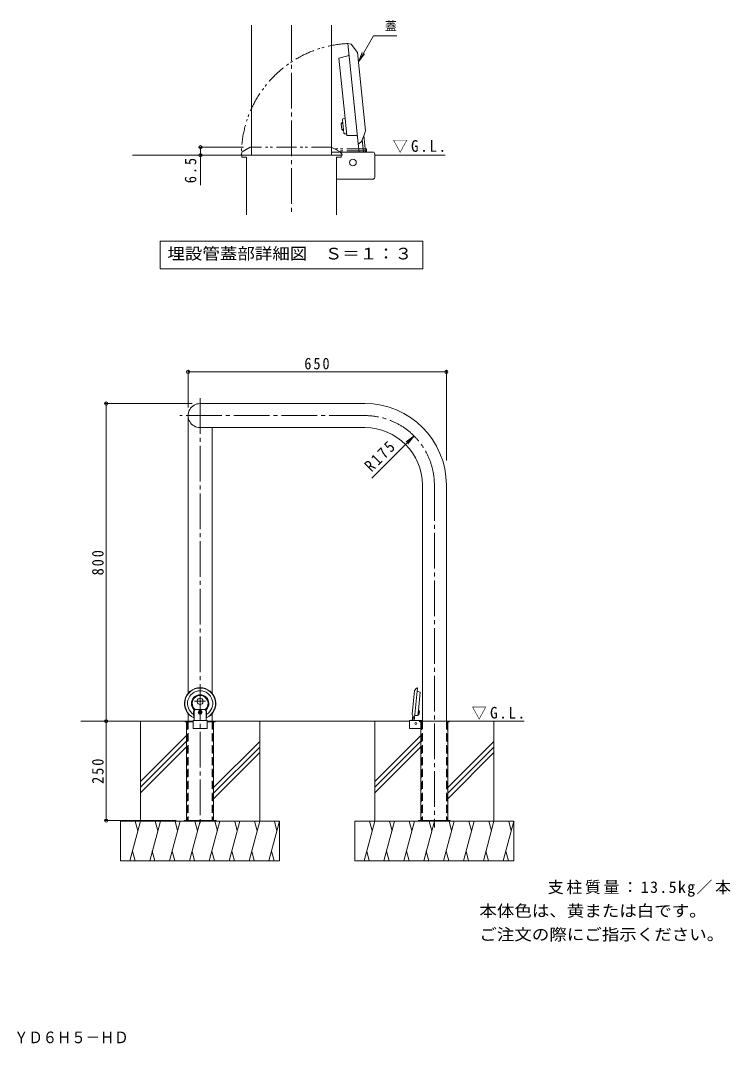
# Model space of a CAD drawing. Units: millimetres at full size, sheet at 1:10, with parts at other scales. Extents: x -1749 to 1825, y -1371 to 1318.
# Drawn here: x 38 to 1825, y -1371 to 1207 of the extents above; entities that cross this region are included whole.
import ezdxf
from ezdxf.enums import TextEntityAlignment as Align

# ---------------------------------------------------------------- set-up
doc = ezdxf.new("R2010")
doc.units = ezdxf.units.MM
doc.header["$LTSCALE"] = 10
doc.header["$PDMODE"] = 32
doc.header["$PDSIZE"] = 8
for name, pattern in [('CHAIN2', [12, 9, -1, 1, -1]), ('DASHED1', [1.8, 1.2, -0.6]), ('DASHED2', [3, 2, -1]), ('DOUBLE_CHAIN1', [8.8, 5, -1, 0.6, -0.6, 0.6, -1])]:
    doc.linetypes.add(name, pattern=pattern)
for name, color, linetype, lineweight in [('C-0', 7, 'CHAIN2', 9), ('C-1', 7, 'Continuous', 9), ('C-2', 3, 'Continuous', 9), ('C-3', 4, 'Continuous', 9), ('C-4', 7, 'Continuous', 9), ('C-5', 7, 'Continuous', 9), ('C-6', 6, 'Continuous', 5), ('D-0', 7, 'CHAIN2', 9), ('D-2', 3, 'Continuous', 9), ('D-3', 4, 'Continuous', 9), ('D-4', 7, 'Continuous', 9), ('D-5', 7, 'Continuous', 9), ('D-6', 6, 'Continuous', 5)]:
    doc.layers.add(name, color=color, linetype=linetype, lineweight=lineweight)
doc.layers.add('F-5_F-5ﾚｲﾔ', color=2, linetype='Continuous')
doc.styles.add('ＭＳ ゴシック', font='')
doc.styles.get('ＭＳ ゴシック').set_extended_font_data('MS Gothic')

msp = doc.modelspace()

# ---------------------------------------------------------------- linework, layer by layer
at = {"layer": 'C-0'}
for p, q in [((489.97, 256.22), (489.97, -819.8)), ((904.47, 212.5), (439.22, 212.5)), ((1079.47, 37.5), (1079.47, -824.53)), ((503.37, -506.88), (475.92, -506.87))]:
    msp.add_line(p, q, dxfattribs=at)
msp.add_arc((904.47, 37.5), 175, 0, 90, dxfattribs=at)
at = {"layer": 'C-1'}
for p, q in [((449.97, -807.25), (449.97, -808.75)), ((449.97, -807.25), (529.97, -807.25)), ((469.35, -807.25), (469.35, -808.75)), ((510.58, -807.25), (510.58, -808.75)), ((529.97, -807.25), (529.97, -808.75)), ((1039.47, -807.25), (1039.47, -808.75)), ((1119.47, -807.25), (1039.47, -807.25)), ((1066.97, -807.25), (1066.97, -808.75)), ((1091.97, -807.25), (1091.97, -808.75)), ((1119.47, -807.25), (1119.47, -808.75))]:
    msp.add_line(p, q, dxfattribs=at)
at = {"layer": 'C-2'}
for p, q in [((904.47, 242.75), (489.97, 242.75)), ((459.72, 212.5), (459.72, -486.64)), ((904.47, 182.25), (489.97, 182.25)), ((520.22, 182.25), (520.22, -486.57)), ((1049.22, 37.5), (1049.22, -557.25)), ((1109.72, 37.5), (1109.72, -557.25)), ((459.72, -537.84), (459.72, -557.25)), ((520.22, -538.05), (520.22, -557.25))]:
    msp.add_line(p, q, dxfattribs=at)
at = {"layer": 'C-2', "linetype": 'DASHED2'}
for p, q in [((459.72, -557.25), (459.72, -807.25)), ((520.22, -557.25), (520.22, -807.25)), ((1049.22, -557.25), (1049.22, -807.25)), ((1109.72, -557.25), (1109.72, -807.25))]:
    msp.add_line(p, q, dxfattribs=at)
at = {"layer": 'C-2'}
for centre, radius, start, end in [((489.97, 212.5), 30.25, 89.99986, 270.00014), ((904.47, 37.5), 205.25, 0, 90), ((904.47, 37.5), 144.75, 0, 90)]:
    msp.add_arc(centre, radius, start, end, dxfattribs=at)
at = {"layer": 'C-3'}
for p, q in [((1023.55, -538.94), (1029.77, -479.84)), ((1034.38, -473.49), (1029.77, -479.84)), ((482.97, -507.92), (482.97, -505.83)), ((496.97, -507.87), (496.97, -505.87)), ((473.63, -539.69), (473.63, -532.26)), ((474.19, -546.82), (473.63, -539.69)), ((474.63, -548.16), (474.62, -532.26)), ((474.7, -528.34), (476.64, -527.75)), ((505.36, -528.36), (503.43, -527.77)), ((505.46, -548.18), (505.45, -532.28)), ((505.9, -546.83), (506.45, -539.71)), ((506.45, -539.71), (506.45, -532.28)), ((1023.55, -538.94), (1024.74, -542.03)), ((1039.11, -529.64), (1037.77, -542.37)), ((452.47, -557.25), (452.47, -558.75)), ((452.47, -557.25), (472.47, -557.25)), ((452.47, -558.75), (472.47, -558.75)), ((455.97, -558.75), (455.97, -807.25)), ((507.47, -557.25), (527.47, -557.25)), ((507.47, -558.75), (527.47, -558.75)), ((523.97, -558.75), (523.97, -807.25)), ((527.47, -557.25), (527.47, -558.75)), ((1024.74, -542.03), (1026.65, -547)), ((1026.65, -547), (1028.8, -548.61)), ((1030.59, -542.52), (1037.77, -542.37)), ((1041.97, -557.25), (1049.22, -557.25)), ((1045.47, -558.75), (1041.97, -558.75)), ((1045.47, -558.75), (1045.47, -807.25)), ((1113.47, -558.75), (1113.47, -807.25)), ((1116.97, -558.75), (1113.47, -558.75)), ((1116.97, -557.25), (1116.97, -558.75))]:
    msp.add_line(p, q, dxfattribs=at)
at = {"layer": 'C-3', "color": 2}
for p, q in [((475.12, -532.26), (475.13, -554.95)), ((499.98, -527.28), (480.09, -527.27)), ((490.04, -532.84), (488.54, -533.71)), ((491.53, -533.71), (490.04, -532.84)), ((491.53, -535.44), (490.04, -536.31)), ((491.53, -535.44), (491.53, -533.71)), ((504.95, -532.28), (504.97, -554.94)), ((1039.47, -541.25), (1037.91, -541.08)), ((1040.67, -529.81), (1039.11, -529.64)), ((1039.98, -540.54), (1039.47, -541.25)), ((1041.02, -530.6), (1039.98, -540.54)), ((1040.58, -538.6), (1040.18, -538.56)), ((1041.46, -537.89), (1040.27, -537.76)), ((1040.58, -538.6), (1041.46, -537.89)), ((1041.02, -530.6), (1040.67, -529.81)), ((1041.92, -533.51), (1040.73, -533.38)), ((1041.21, -532.63), (1040.81, -532.59)), ((1041.21, -532.63), (1041.92, -533.51)), ((1041.46, -537.89), (1041.92, -533.51)), ((1023.58, -554.95), (1024.9, -542.44))]:
    msp.add_line(p, q, dxfattribs=at)
at = {"layer": 'C-3', "color": 2, "linetype": 'CHAIN2'}
msp.add_line((494.55, -534.58), (485.52, -534.57), dxfattribs=at)
at = {"layer": 'C-3', "linetype": 'DASHED2'}
for p, q in [((457.47, -558.75), (457.47, -807.25)), ((522.47, -558.75), (522.47, -807.25)), ((1046.97, -558.75), (1046.97, -807.25)), ((1111.97, -558.75), (1111.97, -807.25))]:
    msp.add_line(p, q, dxfattribs=at)
at = {"layer": 'C-3', "color": 3}
for p, q in [((472.47, -554.95), (472.47, -575.45)), ((472.47, -554.95), (507.47, -554.95)), ((507.47, -554.95), (507.47, -575.45)), ((1016.72, -573.95), (1016.72, -556.45)), ((1018.22, -554.95), (1049.22, -554.95)), ((472.47, -575.45), (507.47, -575.45)), ((1018.22, -575.45), (1045.47, -575.45))]:
    msp.add_line(p, q, dxfattribs=at)
at = {"layer": 'C-3', "color": 7}
for p, q in [((1025.19, -554.95), (1026.16, -545.72)), ((1028.41, -554.95), (1029.09, -548.46))]:
    msp.add_line(p, q, dxfattribs=at)
at = {"layer": 'C-3'}
for points in [[(1029.09, -548.46), (1037.04, -472.77), (1034.38, -473.49)], [(1036.92, -482.37), (1043.91, -484), (1039.12, -529.59), (1039.11, -529.64)], [(1041.97, -557.25), (1041.97, -557.31), (1041.97, -558.75)]]:
    msp.add_lwpolyline(points, dxfattribs=at)
at = {"layer": 'C-3', "color": 2}
msp.add_lwpolyline([(490.04, -536.31), (488.55, -535.44), (488.54, -533.71)], dxfattribs=at)
at = {"layer": 'C-3'}
msp.add_circle((1033.12, -562.75), 2.5, dxfattribs=at)
for centre, radius, start, end in [((1037.14, -481.39), 1, 174, 256.87498), ((1036.81, -473.04), 0.2, 354, 105.20602), ((489.97, -505.87), 7, 0, 179.66042), ((489.97, -507.87), 7, 180.33958, 0), ((1028.89, -548.43), 0.2, 242.79398, 354), ((1030.61, -543.52), 1, 91.12502, 174)]:
    msp.add_arc(centre, radius, start, end, dxfattribs=at)
at = {"layer": 'C-3', "linetype": 'DASHED1'}
for centre, start, end in [((455.97, -558.75), 0, 90), ((523.97, -558.75), 90, 180), ((1045.47, -558.75), 0, 90), ((1113.47, -558.75), 90, 180)]:
    msp.add_arc(centre, 1.5, start, end, dxfattribs=at)
at = {"layer": 'C-3', "color": 3}
for centre, start, end in [((1018.22, -556.45), 90, 180), ((1018.22, -573.95), 180, 270)]:
    msp.add_arc(centre, 1.5, start, end, dxfattribs=at)
at = {"layer": 'C-3'}
for centre, major_axis, start_param, end_param in [((490.02, -512.27), (-4.16, 39.58), 3.4553706, 8.9007544), ((490.02, -512.27), (-4.06, 38.59), 3.4806005, 8.8763306), ((490.02, -512.27), (-3.35, 31.83), 3.5785013, 8.7784298), ((490.02, -512.27), (-2.3, 21.88), 3.8315417, 8.5253894), ((490.02, -512.27), (-2.09, 19.89), 3.7948949, 8.5620362), ((480.09, -532.27), (-0.68, 6.46), 0.9210955, 1.4660766), ((473.71, -528.38), (-0.105, 0.995), 4.0626882, 5.3837967), ((480.09, -532.27), (-0.57, 5.47), 0.6466607, 1.4660766), ((475.67, -527.52), (-0.105, 0.995), 3.7882534, 5.4204436), ((504.39, -527.53), (-0.105, 0.995), 0.6533022, 2.2854924), ((499.98, -532.28), (-0.57, 5.47), 4.6076692, 5.4270851), ((506.36, -528.39), (-0.105, 0.995), 0.6899491, 2.0110576), ((499.98, -532.28), (-0.68, 6.46), 4.6076692, 5.1526503), ((473.69, -546.85), (-0.052, 0.497), 2.5931453, 4.6855146), ((474.13, -548.16), (-0.052, 0.497), 2.6175691, 4.6076692), ((505.96, -548.18), (-0.052, 0.497), 1.4660766, 3.4561767), ((506.4, -546.87), (-0.052, 0.497), 1.3882312, 3.4806005)]:
    msp.add_ellipse(centre, major_axis=major_axis, ratio=0.9945, start_param=start_param, end_param=end_param, dxfattribs=at)
at = {"layer": 'C-3', "color": 2}
for centre, start_param, end_param in [((480.09, -532.27), 6.1784656, 7.7492619), ((499.98, -532.28), 4.6076692, 6.1784656)]:
    msp.add_ellipse(centre, major_axis=(-0.52, 4.97), ratio=0.9945, start_param=start_param, end_param=end_param, dxfattribs=at)
for major_axis in [(-0.5, 4.72), (-0.44, 4.23)]:
    msp.add_ellipse((490.04, -534.57), major_axis=major_axis, ratio=0.9945, dxfattribs=at)
at = {"layer": 'C-4'}
for p, q in [((459.72, 325.46), (459.72, 232.5)), ((459.72, 322.46), (1109.72, 322.46)), ((1109.72, 325.46), (1109.72, 99.01)), ((250.49, 242.75), (469.97, 242.75)), ((253.49, 242.75), (253.49, -557.25)), ((1028.21, 161.24), (1008.38, 146.02)), ((253.49, -557.25), (253.49, -807.25)), ((250.49, -807.25), (429.97, -807.25))]:
    msp.add_line(p, q, dxfattribs=at)
msp.add_lwpolyline([(922.14, 55.17), (1028.21, 161.24), (1012.99, 141.41)], dxfattribs=at)
for p in [(459.72, 322.46), (1109.72, 322.46), (253.49, 242.75), (253.49, -557.25), (253.49, -807.25)]:
    msp.add_point(p, dxfattribs=at)
at = {"layer": 'C-6'}
for p, q in [((189.97, -557.25), (452.47, -557.25)), ((339.97, -557.25), (339.97, -808.75)), ((527.47, -557.25), (1016.72, -557.25)), ((639.97, -557.25), (639.97, -808.75)), ((929.47, -557.25), (929.47, -808.75)), ((1049.22, -557.25), (1305.47, -557.25)), ((1229.47, -557.25), (1229.47, -808.75)), ((455.97, -592.94), (339.97, -708.94)), ((1045.47, -592.94), (929.47, -708.94)), ((455.97, -607.09), (339.97, -723.09)), ((639.97, -607.83), (523.97, -723.83)), ((1045.47, -607.09), (929.47, -723.09)), ((1229.47, -607.83), (1113.47, -723.83)), ((455.97, -621.23), (339.97, -737.23)), ((639.97, -621.97), (523.97, -737.97)), ((639.97, -636.11), (523.97, -752.11)), ((1045.47, -621.23), (929.47, -737.23)), ((1229.47, -621.97), (1113.47, -737.97)), ((1229.47, -636.11), (1113.47, -752.11)), ((339.97, -808.75), (313.17, -908.75)), ((326.92, -808.75), (333.44, -833.1)), ((389.97, -808.75), (363.17, -908.75)), ((376.92, -808.75), (383.44, -833.1)), ((439.97, -808.75), (413.17, -908.75)), ((426.92, -808.75), (433.44, -833.1)), ((489.97, -808.75), (463.17, -908.75)), ((476.92, -808.75), (483.44, -833.1)), ((489.97, -808.75), (689.97, -808.75)), ((539.97, -808.75), (513.17, -908.75)), ((526.92, -808.75), (533.44, -833.1)), ((589.97, -808.75), (563.17, -908.75)), ((576.92, -808.75), (583.44, -833.1)), ((639.97, -808.75), (613.17, -908.75)), ((626.92, -808.75), (633.44, -833.1)), ((689.97, -808.75), (663.17, -908.75)), ((676.92, -808.75), (683.44, -833.1)), ((689.97, -808.75), (689.97, -908.75)), ((929.47, -808.75), (902.67, -908.75)), ((916.42, -808.75), (922.94, -833.1)), ((979.47, -808.75), (952.67, -908.75)), ((966.42, -808.75), (972.94, -833.1)), ((1029.47, -808.75), (1002.67, -908.75)), ((1016.42, -808.75), (1022.94, -833.1)), ((1079.47, -808.75), (1052.67, -908.75)), ((1066.42, -808.75), (1072.94, -833.1)), ((1079.47, -808.75), (1279.47, -808.75)), ((1129.47, -808.75), (1102.67, -908.75)), ((1116.42, -808.75), (1122.94, -833.1)), ((1179.47, -808.75), (1152.67, -908.75)), ((1166.42, -808.75), (1172.94, -833.1)), ((1229.47, -808.75), (1202.67, -908.75)), ((1216.42, -808.75), (1222.94, -833.1)), ((1279.47, -808.75), (1252.67, -908.75)), ((1266.42, -808.75), (1272.94, -833.1)), ((1279.47, -808.75), (1279.47, -908.75)), ((326.22, -908.75), (319.7, -884.4)), ((376.22, -908.75), (369.7, -884.4)), ((426.22, -908.75), (419.7, -884.4)), ((476.22, -908.75), (469.7, -884.4)), ((526.22, -908.75), (519.7, -884.4)), ((576.22, -908.75), (569.7, -884.4)), ((626.22, -908.75), (619.7, -884.4)), ((676.22, -908.75), (669.7, -884.4)), ((915.72, -908.75), (909.2, -884.4)), ((965.72, -908.75), (959.2, -884.4)), ((1015.72, -908.75), (1009.2, -884.4)), ((1065.72, -908.75), (1059.2, -884.4)), ((1115.72, -908.75), (1109.2, -884.4)), ((1165.72, -908.75), (1159.2, -884.4)), ((1215.72, -908.75), (1209.2, -884.4)), ((1265.72, -908.75), (1259.2, -884.4)), ((289.97, -908.75), (689.97, -908.75)), ((879.47, -908.75), (1279.47, -908.75))]:
    msp.add_line(p, q, dxfattribs=at)
for points in [[(489.97, -808.75), (289.97, -808.75), (289.97, -908.75)], [(1079.47, -808.75), (879.47, -808.75), (879.47, -908.75)]]:
    msp.add_lwpolyline(points, dxfattribs=at)
at = {"layer": 'D-0'}
msp.add_line((720.13, 1195.83), (720.13, 718), dxfattribs=at)
at = {"layer": 'D-2'}
for p, q in [((619.3, 868.24), (619.3, 1195.83)), ((820.97, 868.24), (820.97, 1195.83))]:
    msp.add_line(p, q, dxfattribs=at)
at = {"layer": 'D-3'}
for p, q in [((888.06, 897.55), (861.64, 1148.88)), ((862.48, 1149.59), (870.43, 1147.43)), ((870.43, 1147.43), (885.81, 1126.27)), ((906.51, 929.26), (885.81, 1126.27)), ((854.66, 960.26), (859.12, 917.82)), ((906.51, 929.26), (902.57, 918.98)), ((883.04, 917.35), (859.12, 917.82)), ((896.19, 902.39), (889.03, 897.03)), ((902.57, 918.98), (896.19, 902.39)), ((595.13, 868.24), (595.13, 863.24)), ((595.13, 868.24), (595.13, 863.24)), ((606.8, 863.24), (595.13, 863.24)), ((845.13, 868.24), (595.88, 868.24)), ((606.8, 863.24), (606.8, 718)), ((845.13, 863.24), (833.47, 863.24)), ((833.47, 863.24), (833.47, 718)), ((845.13, 868.24), (845.13, 863.24))]:
    msp.add_line(p, q, dxfattribs=at)
at = {"layer": 'D-3', "color": 2}
for p, q in [((848.29, 957.07), (849.46, 959.71)), ((848.29, 957.07), (851.77, 923.92)), ((849.46, 959.71), (854.66, 960.26)), ((847.66, 950.3), (845.28, 947.37)), ((845.28, 947.37), (849.26, 947.79)), ((846.82, 932.79), (845.28, 947.37)), ((846.82, 932.79), (850.8, 933.2)), ((849.75, 930.41), (846.82, 932.79)), ((847.66, 950.3), (848.98, 950.44)), ((849.75, 930.41), (851.07, 930.55)), ((851.77, 923.92), (853.47, 921.59)), ((853.47, 921.59), (858.66, 922.13)), ((906.42, 875.91), (902.04, 917.61))]:
    msp.add_line(p, q, dxfattribs=at)
at = {"layer": 'D-3', "color": 7}
for p, q in [((901.06, 875.91), (897.83, 906.66)), ((890.33, 875.91), (888.06, 897.55))]:
    msp.add_line(p, q, dxfattribs=at)
at = {"layer": 'D-3', "linetype": 'DOUBLE_CHAIN1'}
for p, q in [((820.15, 888.24), (615.9, 888.24)), ((820.15, 888.24), (826.69, 884.91)), ((846.49, 868.24), (593.78, 868.24))]:
    msp.add_line(p, q, dxfattribs=at)
at = {"layer": 'D-3', "color": 2, "linetype": 'DOUBLE_CHAIN1'}
for q in [(828, 884.24), (908.83, 875.91)]:
    msp.add_line((908.83, 884.24), q, dxfattribs=at)
at = {"layer": 'D-3', "color": 7, "linetype": 'DOUBLE_CHAIN1'}
msp.add_line((908.83, 878.91), (838.45, 878.91), dxfattribs=at)
at = {"layer": 'D-3', "color": 3}
for p, q in [((924.3, 875.91), (820.97, 875.91)), ((929.3, 812.57), (929.3, 870.91)), ((924.3, 807.57), (833.47, 807.57))]:
    msp.add_line(p, q, dxfattribs=at)
at = {"layer": 'D-3'}
msp.add_lwpolyline([(861.97, 1117.85), (838.66, 1112.42), (854.64, 960.44), (854.66, 960.26)], dxfattribs=at)
at = {"layer": 'D-3', "linetype": 'DOUBLE_CHAIN1'}
for points in [[(593.15, 869.15), (596.13, 876.83), (615.9, 888.24)], [(826.69, 884.91), (842.52, 876.83), (847.11, 869.15)]]:
    msp.add_lwpolyline(points, dxfattribs=at)
at = {"layer": 'D-3'}
msp.add_circle((874.63, 849.91), 8.33, dxfattribs=at)
at = {"layer": 'D-3', "linetype": 'DOUBLE_CHAIN1'}
for centre, radius, start, end in [((875.12, 868.24), 281.35, 92.76026, 180), ((593.78, 868.91), 0.667, 158.79398, 270)]:
    msp.add_arc(centre, radius, start, end, dxfattribs=at)
at = {"layer": 'D-3'}
for centre, radius, start, end in [((862.31, 1148.95), 0.667, 74.79398, 186), ((861.21, 1121.1), 3.33, 283.12502, 6), ((882.98, 914.02), 3.33, 6, 88.87498), ((888.72, 897.62), 0.667, 186, 297.20602), ((846.49, 868.91), 0.667, 270, 21.20602)]:
    msp.add_arc(centre, radius, start, end, dxfattribs=at)
at = {"layer": 'D-3', "color": 3}
for centre, start, end in [((924.3, 870.91), 0, 90), ((924.3, 812.57), 270, 0)]:
    msp.add_arc(centre, 5, start, end, dxfattribs=at)
at = {"layer": 'D-4'}
for p, q in [((487.72, 888.24), (599.3, 888.24)), ((490.72, 888.24), (490.72, 868.24)), ((479.01, 868.24), (555.94, 868.24)), ((490.72, 868.24), (490.72, 792.79))]:
    msp.add_line(p, q, dxfattribs=at)
for p in [(490.72, 888.24), (490.72, 868.24)]:
    msp.add_point(p, dxfattribs=at)
at = {"layer": 'D-5'}
for p, q in [((888.22, 1103.26), (926.05, 1168.79)), ((926.05, 1168.79), (984.86, 1168.79)), ((888.22, 1103.26), (897.79, 1126.36)), ((888.22, 1103.26), (903.44, 1123.1)), ((389.63, 651.84), (1050.63, 651.84)), ((389.63, 651.84), (389.63, 581.84)), ((1050.63, 651.84), (1050.63, 581.84)), ((389.63, 581.84), (1050.63, 581.84))]:
    msp.add_line(p, q, dxfattribs=at)
at = {"layer": 'D-6'}
for p, q in [((595.88, 868.24), (320.11, 868.24)), ((929.3, 868.24), (1106.72, 868.24))]:
    msp.add_line(p, q, dxfattribs=at)

# ---------------------------------------------------------------- texts
at = {"layer": 'C-4', "color": 2, "insert": (752.22, 328.46), "char_height": 29.33, "attachment_point": 7, "style": 'ＭＳ ゴシック'}
msp.add_mtext('\\T1.27;\\W0.9;650', dxfattribs=at)
at = {"layer": 'C-4', "color": 2, "char_height": 29.33, "attachment_point": 7, "style": 'ＭＳ ゴシック'}
for s, insert, rotation in [('\\T1.28;\\W0.9;R175', (921.62, 68.79), 45), ('\\T1.27;\\W0.9;800', (247.49, -189.75), 90), ('\\T1.27;\\W0.9;250', (247.49, -714.75), 90)]:
    msp.add_mtext(s, dxfattribs=dict(at, insert=insert, rotation=rotation))
at = {"layer": 'C-5', "color": 2, "style": 'ＭＳ ゴシック', "width": 1.1}
for s, p in [('本体色は、黄または白です。', (1192.64, -1057.84)), ('ご注文の際にご指示ください。', (1192.64, -1117.31))]:
    msp.add_text(s, height=29.33, dxfattribs=at).set_placement(p, align=Align.BOTTOM_LEFT)
at = {"layer": 'C-5', "color": 2, "insert": (1173.2, -552.89), "char_height": 29.33, "attachment_point": 7, "style": 'ＭＳ ゴシック'}
msp.add_mtext('\\T1.22;\\W0.95;▽G.L.', dxfattribs=at)
at = {"layer": 'D-4', "color": 2, "insert": (480.72, 797.53), "char_height": 29.33, "attachment_point": 7, "rotation": 90, "style": 'ＭＳ ゴシック'}
msp.add_mtext('\\T1.27;\\W0.9;6.5', dxfattribs=at)
at = {"layer": 'D-5', "style": 'ＭＳ ゴシック'}
msp.add_text('蓋', height=21.99, dxfattribs=at).set_placement((954.86, 1175.45), align=Align.BOTTOM_LEFT)
at = {"layer": 'D-5', "color": 2, "style": 'ＭＳ ゴシック', "width": 1.1}
msp.add_text('埋設管蓋部詳細図\u3000Ｓ＝１：３', height=29.33, dxfattribs=at).set_placement((407.63, 596.84), align=Align.BOTTOM_LEFT)
at = {"layer": 'D-5', "color": 2, "insert": (974.34, 874.01), "char_height": 29.33, "attachment_point": 7, "style": 'ＭＳ ゴシック'}
msp.add_mtext('\\T1.22;\\W0.95;▽G.L.', dxfattribs=at)
at = {"layer": 'F-5_F-5ﾚｲﾔ', "style": 'ＭＳ ゴシック', "width": 0.9}
msp.add_text('車止め\u3000スチール製\u3000コーナー型\u3000脱着式\u3000鋳鉄製蓋\u3000ＹＤ６Ｈ５－ＨＤ', height=29.33, dxfattribs=at).set_placement((-878.19, -1376.43), align=Align.BOTTOM_LEFT)
at = {"layer": 'F-5_F-5ﾚｲﾔ', "insert": (1364.84, -999.01), "char_height": 29.33, "attachment_point": 7, "style": 'ＭＳ ゴシック'}
msp.add_mtext('\\T1.17;支柱質量：13.5kg／本', dxfattribs=at)

doc.saveas('drawing.dxf')
